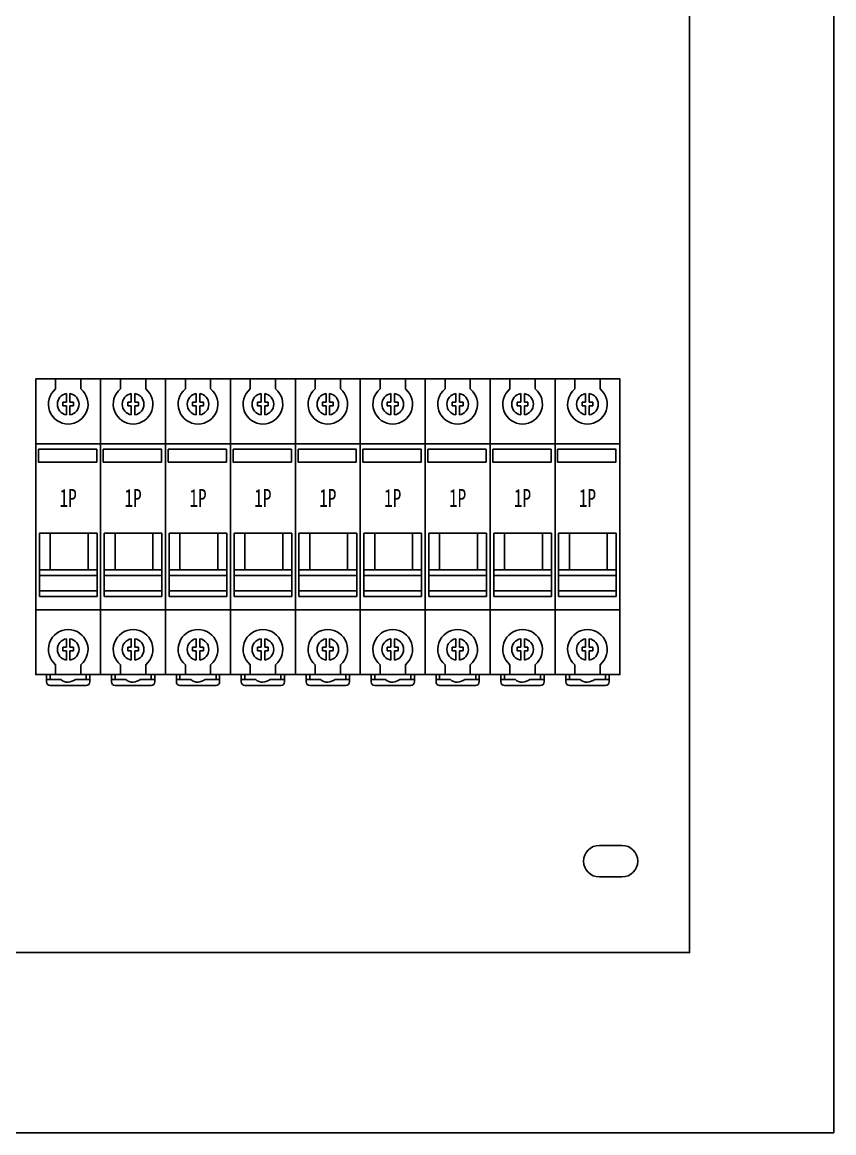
# Model space of a CAD drawing. Extents: x 181049 to 181549, y 207384 to 208184.
# Drawn here: x 181324.3 to 181549.3, y 207383.7 to 207691.7 of the extents above; entities that cross this region are included whole.
import ezdxf
from ezdxf.enums import TextEntityAlignment as Align

# ---------------------------------------------------------------- set-up
doc = ezdxf.new("R2010")
doc.units = 0
doc.header["$MEASUREMENT"] = 0
doc.layers.add('元件', color=7, linetype='Continuous')

# ---------------------------------------------------------------- blocks, each defined once
blk = doc.blocks.new('A$Ca76be47b')
at = {"layer": '元件', "color": 8, "transparency": 33554687}
for p, q in [((5.5, 0), (5.5, -2.76)), ((12.5, 0), (12.5, -2.76)), ((8.5, -6.41), (8.5, -4.04)), ((9.5, -6.41), (9.5, -4.04)), ((7.5, -6.41), (8.5, -6.41)), ((7.5, -7.41), (7.5, -6.41)), ((7.5, -7.41), (8.5, -7.41)), ((8.5, -9.96), (8.5, -7.41)), ((9.5, -6.41), (10.5, -6.41)), ((9.5, -9.96), (9.5, -7.41)), ((9.5, -7.41), (10.5, -7.41)), ((10.5, -7.41), (10.5, -6.41)), ((0, -18), (18, -18)), ((1, -42.79), (1, -60.34)), ((1, -42.79), (17, -42.79)), ((4, -42.79), (4, -52.91)), ((14.5, -42.79), (14.5, -52.91)), ((17, -42.79), (17, -60.34)), ((1, -52.91), (17, -52.91)), ((1, -54.52), (17, -54.52)), ((1, -58.76), (17, -58.76)), ((1, -60.34), (17, -60.34)), ((0, -64), (18, -64)), ((8.5, -74.41), (8.5, -72.04)), ((9.5, -74.41), (9.5, -72.04)), ((7.5, -74.41), (8.5, -74.41)), ((7.5, -75.41), (7.5, -74.41)), ((7.5, -75.41), (8.5, -75.41)), ((8.5, -77.96), (8.5, -75.41)), ((9.5, -74.41), (10.5, -74.41)), ((9.5, -77.96), (9.5, -75.41)), ((9.5, -75.41), (10.5, -75.41)), ((10.5, -75.41), (10.5, -74.41)), ((5.5, -82), (5.5, -79.24)), ((12.5, -82), (12.5, -79.24)), ((3, -84), (3, -82)), ((4, -83.33), (4, -82)), ((14, -83.33), (14, -82)), ((15, -84), (15, -82)), ((7, -83.33), (3, -83.33)), ((4, -85), (14, -85)), ((11, -83.33), (15, -83.33))]:
    blk.add_line(p, q, dxfattribs=at)
blk.add_lwpolyline([(0, 0), (18, 0), (18, -82), (0, -82)], close=True, dxfattribs=at)
at = {"layer": '元件', "color": 8}
blk.add_lwpolyline([(0.73, -19.49), (16.9, -19.49), (16.9, -23.04), (0.73, -23.04)], close=True, dxfattribs=at)
at = {"layer": '元件', "color": 8, "transparency": 33554687}
for centre, radius, start, end in [((9, -7), 5.5, 129.5212, 50.4788), ((9, -7), 3, 99.5941, 260.4059), ((9, -7), 3, 279.5941, 80.4059), ((9, -75), 5.5, 309.5212, 230.4788), ((9, -75), 3, 99.5941, 260.4059), ((9, -75), 3, 279.5941, 80.4059), ((4, -84), 1, 180, 270), ((8.89, -81.39), 2.71, 225.7003, 272.2501), ((8.57, -79.98), 4.14, 276.0163, 306.0333), ((14, -84), 1, 270, 0)]:
    blk.add_arc(centre, radius, start, end, dxfattribs=at)
at = {"layer": '元件', "color": 8, "transparency": 33554687, "width": 0.7}
blk.add_text('1P', height=5, dxfattribs=at).set_placement((9, -33), align=Align.MIDDLE_CENTER)
blk = doc.blocks.new('A$C0B9C0A3C')
at = {"color": 6}
for points in [[(0, 3.5), (0, 8.5)], [(7, 8.5), (7, 3.5)]]:
    blk.add_lwpolyline(points, dxfattribs=at)
for centre, start, end in [((3.5, 8.5), 0, 180), ((3.5, 3.5), 180, 0)]:
    blk.add_arc(centre, 3.5, start, end, dxfattribs=at)

msp = doc.modelspace()

# ---------------------------------------------------------------- linework, layer by layer
at = {"transparency": 33554687}
for points in [[(181049.34, 208183.68), (181549.34, 208183.68), (181549.34, 207383.68), (181049.34, 207383.68)], [(181089.34, 208133.68), (181509.34, 208133.68), (181509.34, 207433.68), (181089.34, 207433.68)]]:
    msp.add_lwpolyline(points, close=True, dxfattribs=at)

# ---------------------------------------------------------------- block references
at = {"transparency": 33554687, "xscale": -1.25, "yscale": 1.25, "zscale": 1.25, "rotation": 270}
msp.add_blockref('A$C0B9C0A3C', (181479.96, 207454.64), dxfattribs=at)
at = {"layer": '元件', "color": 8}
for p in [(181328.03, 207592.75), (181346.03, 207592.75), (181364.03, 207592.75), (181382.03, 207592.75), (181400.03, 207592.75), (181418.03, 207592.75), (181436.03, 207592.75), (181454.03, 207592.75), (181472.03, 207592.75)]:
    msp.add_blockref('A$Ca76be47b', p, dxfattribs=at)

doc.saveas('drawing.dxf')
